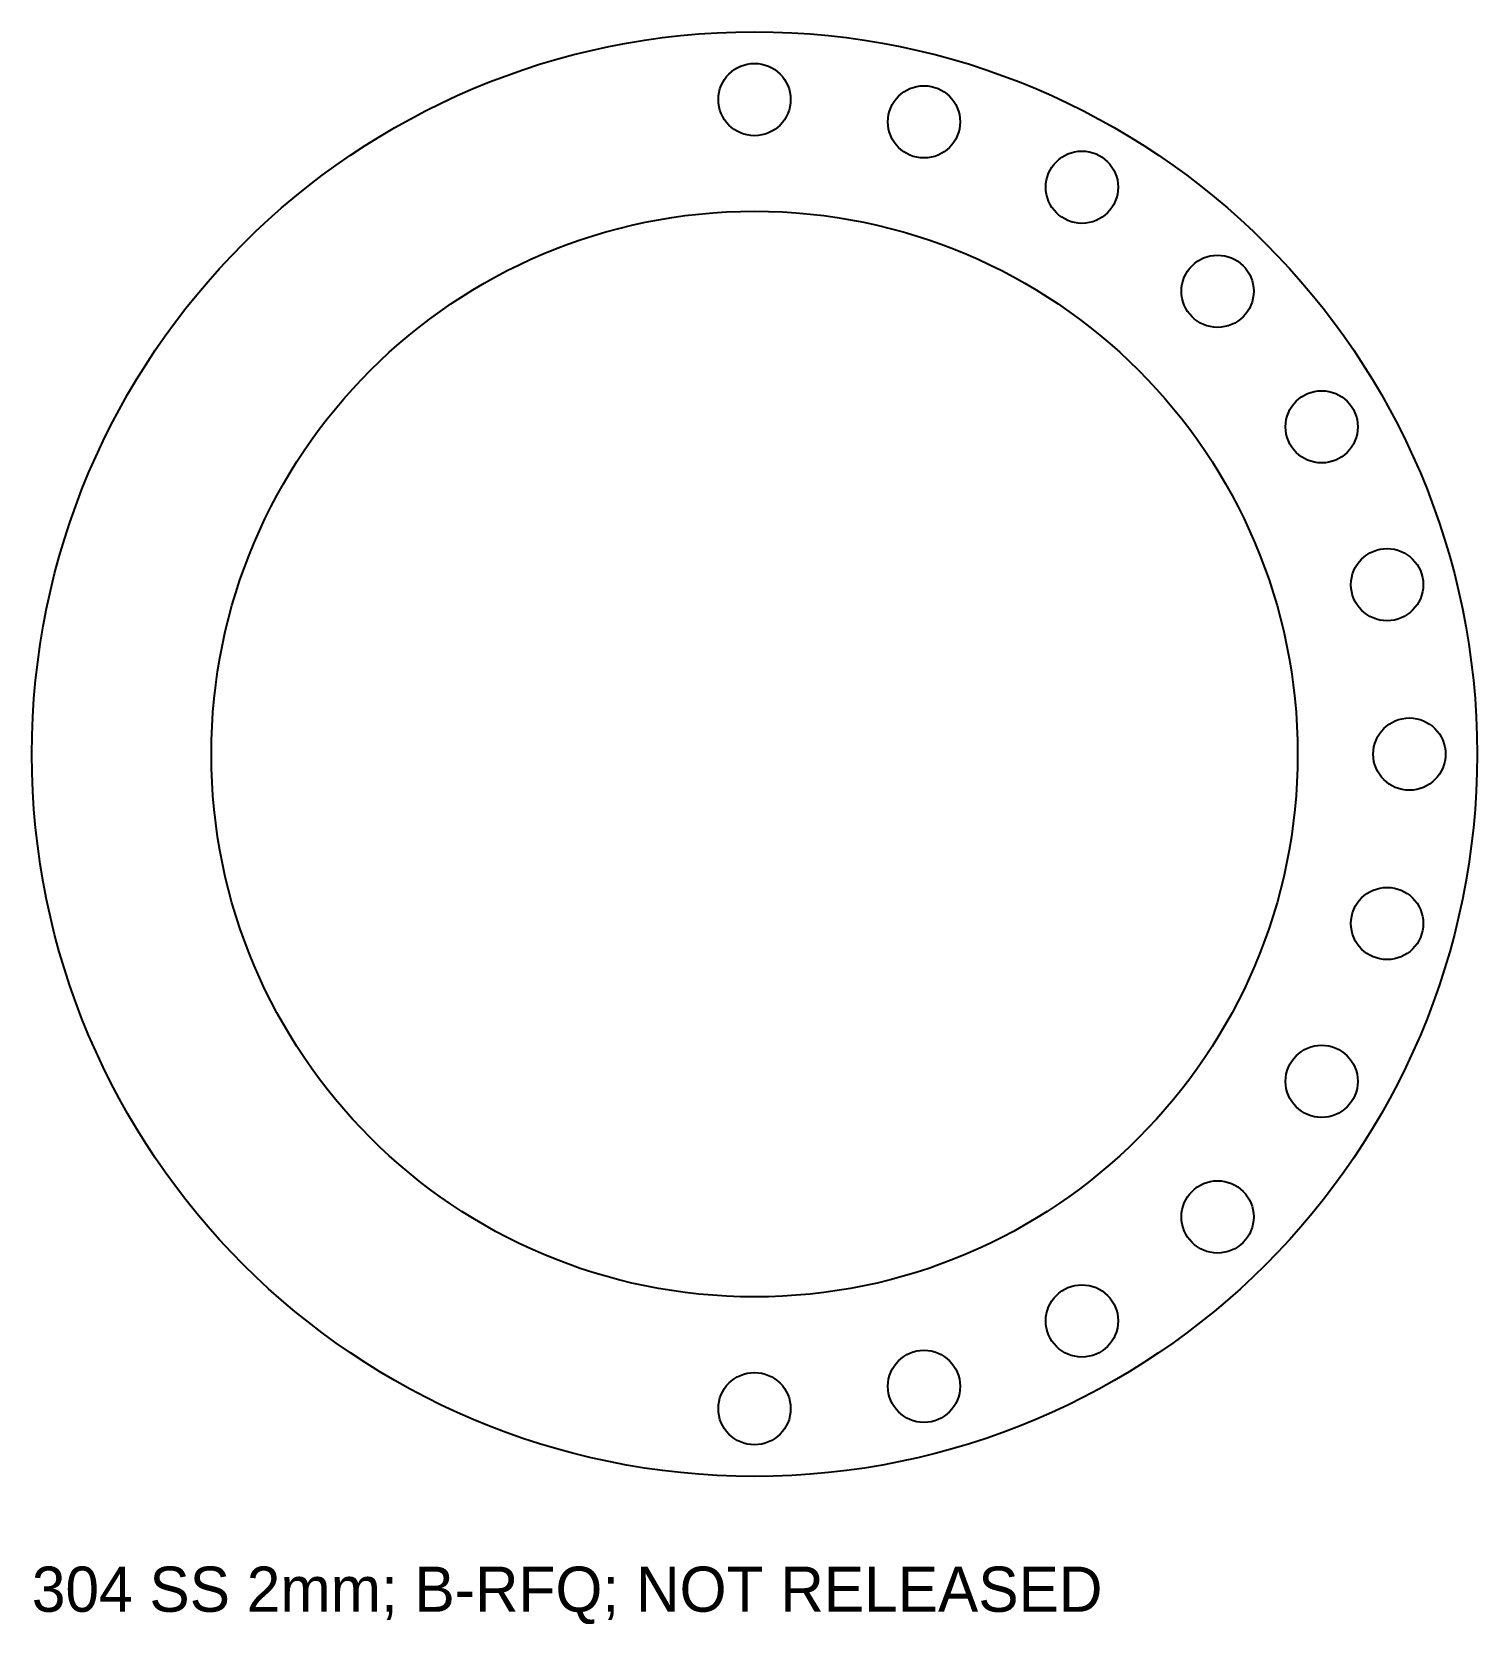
# Model space of a CAD drawing. Header units: metres. Extents: x -32 to 32, y -38.5 to 32.
import ezdxf

# ---------------------------------------------------------------- set-up
doc = ezdxf.new("R2010")
doc.units = ezdxf.units.M

msp = doc.modelspace()

# ---------------------------------------------------------------- linework, layer by layer
for centre, radius in [((0, 0), 32), ((0, 29), 1.6), ((7.506, 28.012), 1.6), ((14.5, 25.115), 1.6), ((0, 0), 24.05), ((20.506, 20.506), 1.6), ((25.115, 14.5), 1.6), ((28.012, 7.506), 1.6), ((29, 0), 1.6), ((28.012, -7.506), 1.6), ((25.115, -14.5), 1.6), ((20.506, -20.506), 1.6), ((14.5, -25.115), 1.6), ((7.506, -28.012), 1.6), ((0, -29), 1.6)]:
    msp.add_circle(centre, radius)

# ---------------------------------------------------------------- texts
msp.add_text('304 SS 2mm; B-RFQ; NOT RELEASED', height=2).set_placement((-32, -38))

doc.saveas('drawing.dxf')
